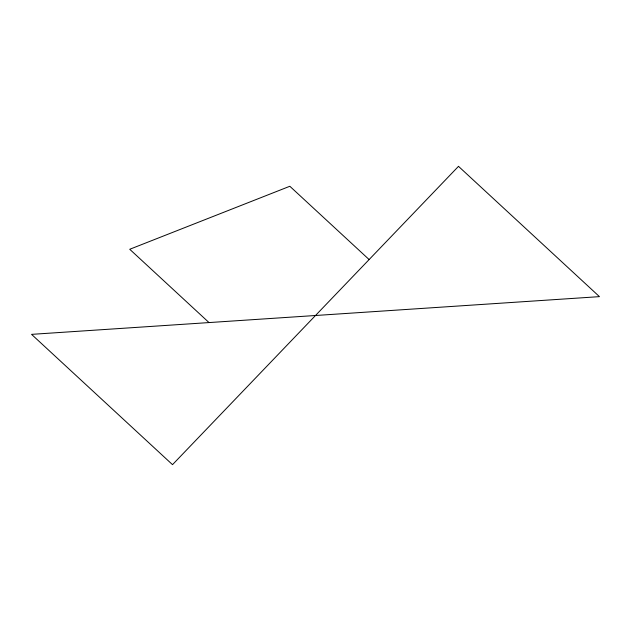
<?xml version="1.0" encoding="UTF-8"?>
<svg xmlns="http://www.w3.org/2000/svg" width="631" height="631" viewBox="0 0 631 631"><rect width="100%" height="100%" fill="white"/><g stroke="black" fill="none" stroke-linecap="round" stroke-linejoin="round"><path stroke-width="0.95" d="M369.127 259.562L289.834 186.271L129.734 249.277L209.019 322.567M458.492 166.339L172.508 464.661L31.55 334.359L599.45 296.641L458.492 166.339"/></g></svg>
